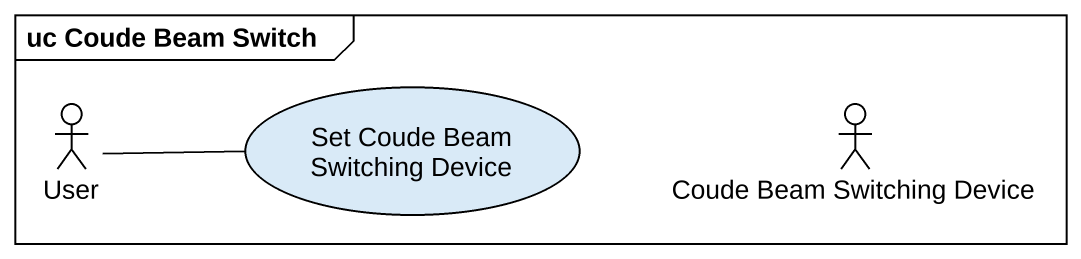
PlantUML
@startuml
mainframe uc Coude Beam Switch
usecase "Set Coude Beam Switching Device" as Set_Coude_Beam_Switching
actor User
actor "Coude Beam Switching Device" as Coude_Beam_Switching_Device
User -right- Set_Coude_Beam_Switching
@enduml
